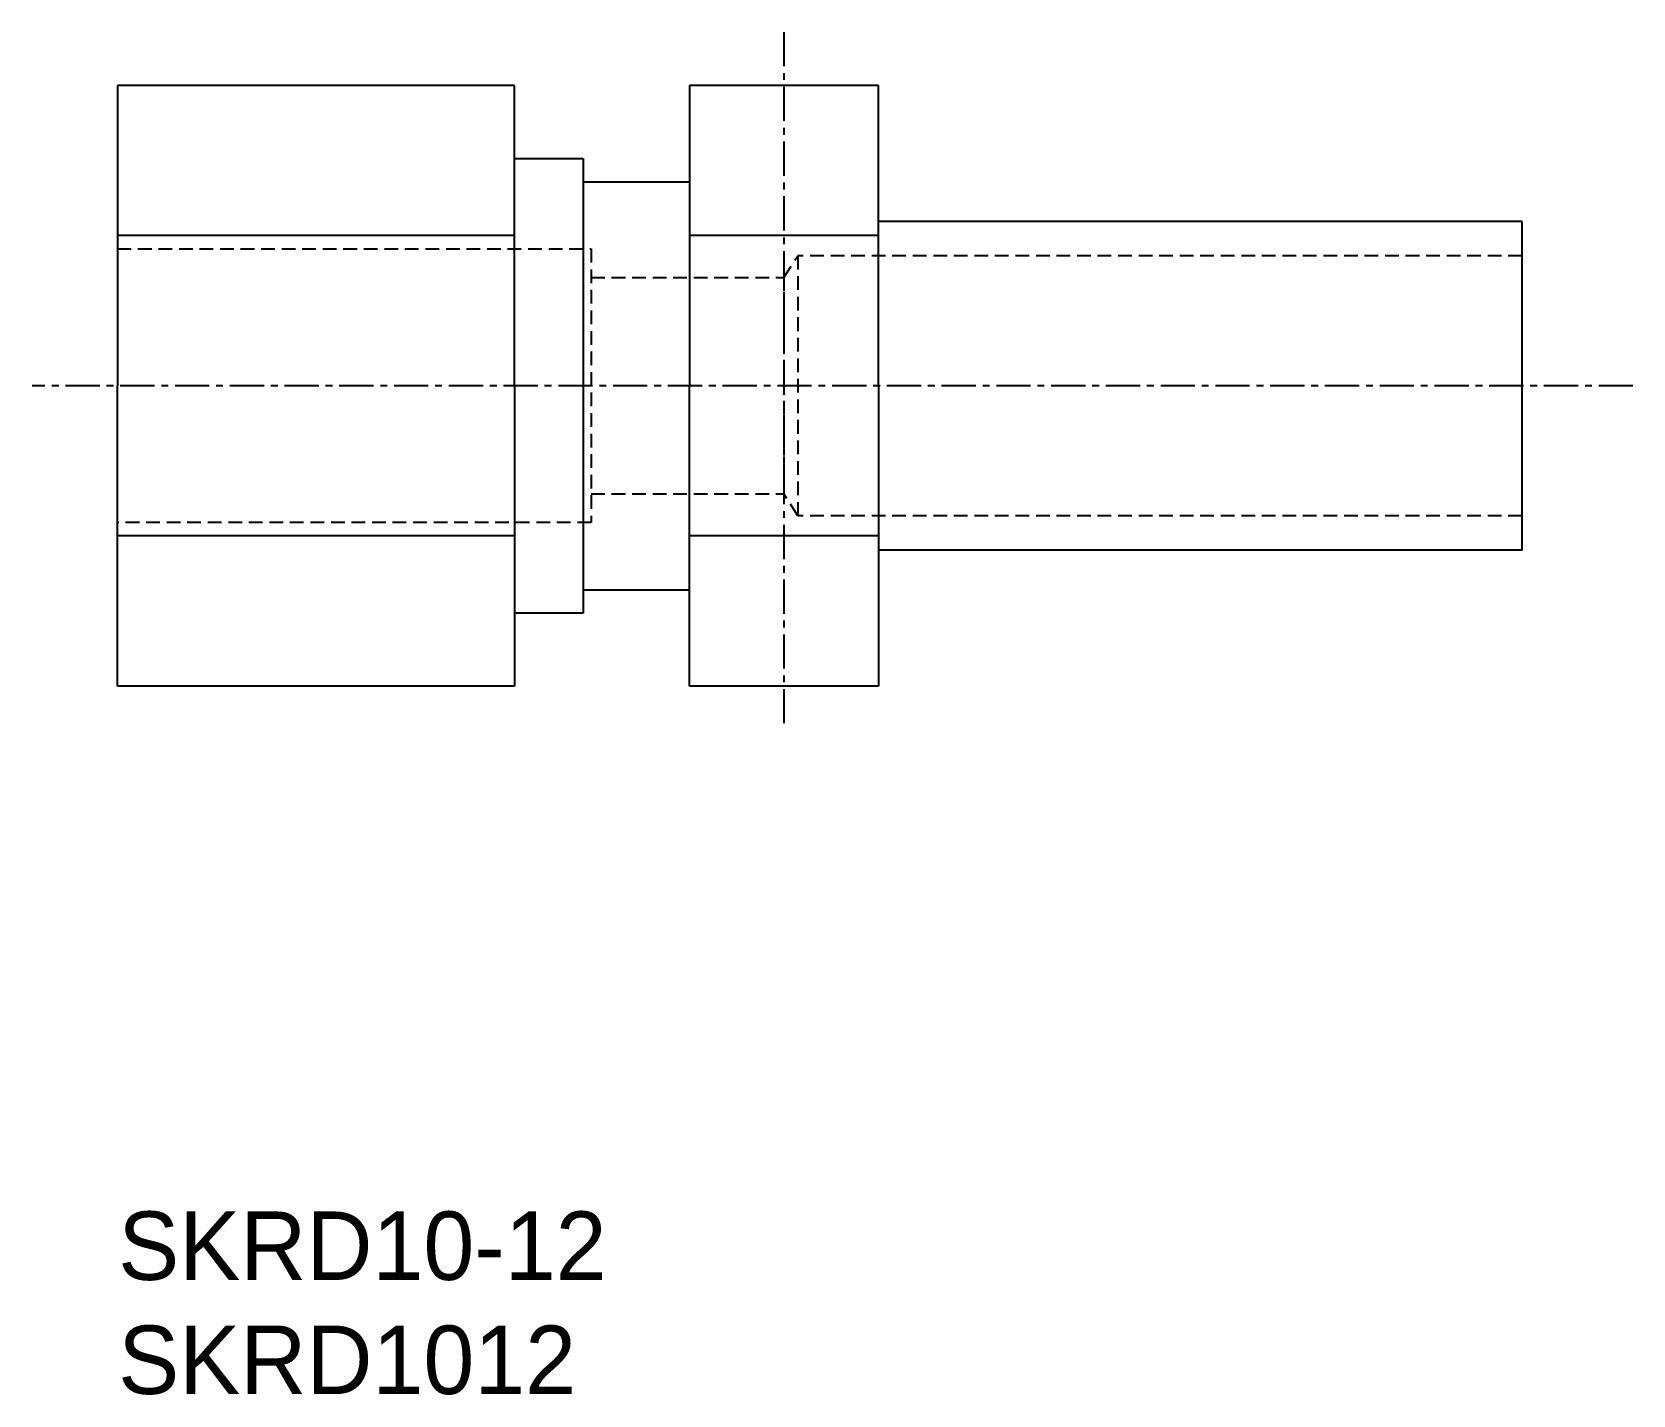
# Model space of a CAD drawing. Extents: x 41.9 to 100.4, y 38.8 to 88.6.
import ezdxf

# ---------------------------------------------------------------- set-up
doc = ezdxf.new("R2010")
doc.units = 0
doc.linetypes.add('CENTER', pattern=[2, 1.25, -0.25, 0.25, -0.25])
doc.linetypes.add('DASHED', pattern=[0.75, 0.5, -0.25])
doc.layers.get('0').update_dxf_attribs({"linetype": 'CONTINUOUS'})
doc.layers.add('CENTER', color=1, linetype='CENTER')

msp = doc.modelspace()

# ---------------------------------------------------------------- linework, layer by layer
at = {"color": 7, "linetype": 'CONTINUOUS'}
for p, q in [((59.538, 86.643), (45.038, 86.643)), ((45.038, 86.643), (45.038, 80.581)), ((59.538, 80.581), (59.538, 86.643)), ((72.838, 86.643), (65.928, 86.643)), ((65.928, 86.643), (65.928, 80.373)), ((72.838, 80.373), (72.838, 86.643)), ((59.538, 83.973), (62.048, 83.973)), ((62.048, 83.973), (62.048, 81.123)), ((62.048, 83.123), (65.928, 83.123)), ((96.338, 81.673), (72.838, 81.673)), ((96.338, 69.673), (96.338, 81.673)), ((59.538, 81.158), (45.038, 81.158)), ((62.048, 81.123), (62.048, 70.223)), ((72.838, 81.158), (65.928, 81.158)), ((45.038, 80.581), (45.038, 79.673)), ((59.538, 75.673), (59.538, 80.581)), ((72.838, 79.715), (72.838, 80.373)), ((45.038, 79.673), (45.038, 75.673)), ((72.838, 75.673), (72.838, 79.715)), ((45.038, 71.673), (45.038, 75.673)), ((59.538, 75.673), (59.538, 70.766)), ((65.928, 71.632), (65.928, 75.673)), ((72.838, 75.673), (72.838, 71.632)), ((45.038, 70.766), (45.038, 71.673)), ((65.928, 64.704), (65.928, 71.632)), ((72.838, 71.632), (72.838, 64.704)), ((45.038, 64.704), (45.038, 70.766)), ((59.538, 70.766), (59.538, 64.704)), ((59.538, 70.188), (45.038, 70.188)), ((62.048, 70.223), (62.048, 67.373)), ((72.838, 70.188), (65.928, 70.188)), ((96.338, 69.673), (72.838, 69.673)), ((62.048, 68.223), (65.928, 68.223)), ((62.048, 67.373), (59.538, 67.373)), ((59.538, 64.704), (45.038, 64.704)), ((72.838, 64.704), (65.928, 64.704))]:
    msp.add_line(p, q, dxfattribs=at)
at = {"color": 3, "linetype": 'DASHED'}
for p, q in [((45.038, 80.673), (62.338, 80.673)), ((62.338, 80.673), (62.338, 70.673)), ((69.383, 79.623), (69.883, 80.423)), ((69.883, 80.423), (69.883, 70.923)), ((96.338, 80.423), (69.883, 80.423)), ((62.338, 79.623), (69.383, 79.623)), ((69.383, 79.623), (69.383, 71.723)), ((62.338, 71.723), (69.383, 71.723)), ((69.883, 70.923), (69.383, 71.723)), ((96.338, 70.923), (69.883, 70.923)), ((62.338, 70.673), (45.038, 70.673))]:
    msp.add_line(p, q, dxfattribs=at)
for p, q in [((65.928, 80.373), (65.928, 79.715)), ((65.928, 79.715), (65.928, 75.673))]:
    msp.add_line(p, q)
at = {"layer": 'CENTER', "color": 1, "linetype": 'CENTER'}
for p, q in [((69.383, 88.594), (69.383, 63.135)), ((100.391, 75.673), (41.918, 75.673))]:
    msp.add_line(p, q, dxfattribs=at)

# ---------------------------------------------------------------- texts
at = {"color": 7, "linetype": 'CONTINUOUS'}
for s, p in [('SKRD10-12', (45.065, 43.014)), ('SKRD1012', (45.065, 38.847))]:
    msp.add_text(s, height=2.5, dxfattribs=at).set_placement(p)

doc.saveas('drawing.dxf')
